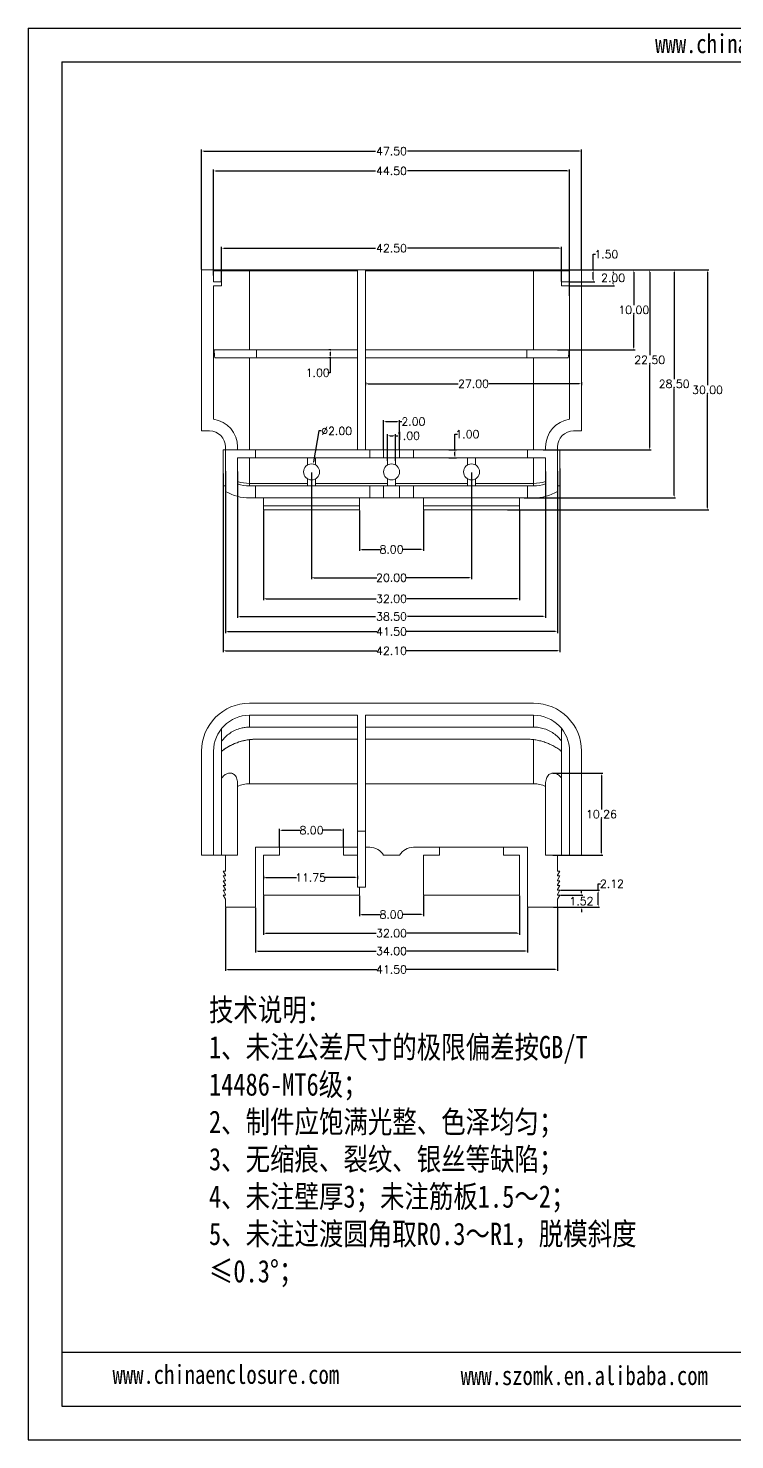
# Model space of a CAD drawing. Header units: inches. Extents: x 1531 to 2581, y 452 to 704.
# Drawn here: x 1530.9 to 1619.2, y 452.3 to 628.7 of the extents above; entities that cross this region are included whole.
import ezdxf

# ---------------------------------------------------------------- set-up
doc = ezdxf.new("R2010")
doc.units = ezdxf.units.IN
doc.header["$LTSCALE"] = 15
doc.layers.add('文字', color=81, linetype='Continuous')
doc.styles.get("Standard").update_dxf_attribs({"font": 'txt', "bigfont": 'gbcbig.shx'})
doc.styles.add('宋体', font='', dxfattribs={"width": 0.8, "height": 3.5})
doc.styles.get('宋体').set_extended_font_data('SimSun')
doc.dimstyles.new('1.5', dxfattribs={"dimtxt": 1, "dimasz": 0.3, "dimexe": 0.18, "dimexo": 0.0625, "dimgap": 0.09, "dimtad": 0, "dimtih": 1, "dimtoh": 1, "dimzin": 0, "dimdsep": 46, "dimtxsty": 'Standard', "dimcen": 0, "dimadec": 0, "dimazin": 2, "dimtfac": 1, "dimtofl": 0, "dimtmove": 0, "dimatfit": 3, "dimfxl": 1, "dimtolj": 1, "dimtzin": 0, "dimarcsym": 0})

# ---------------------------------------------------------------- blocks, each defined once
blk = doc.blocks.new('*D177')
at = {"color": 0, "lineweight": -2}
for p, q in [((1552.57, 598.58), (1552.57, 613.55)), ((1552.87, 613.37), (1574.32, 613.37)), ((1599.77, 613.37), (1578.33, 613.37)), ((1600.07, 598.58), (1600.07, 613.55))]:
    blk.add_line(p, q, dxfattribs=at)
at = {"color": 0}
for points in [[(1552.87, 613.42), (1552.87, 613.32), (1552.57, 613.37)], [(1599.77, 613.42), (1599.77, 613.32), (1600.07, 613.37)]]:
    blk.add_solid(points, dxfattribs=at)
at = {"layer": 'Defpoints', "color": 0}
for p in [(1600.07, 613.37), (1552.57, 598.52), (1600.07, 598.52)]:
    blk.add_point(p, dxfattribs=at)
at = {"color": 0, "insert": (1576.32, 613.37), "char_height": 1, "attachment_point": 5}
blk.add_mtext('\\A1;47.50', dxfattribs=at)
blk = doc.blocks.new('*D178')
at = {"color": 0, "lineweight": -2}
for p, q in [((1555.07, 597.08), (1555.07, 601.41)), ((1555.37, 601.23), (1574.32, 601.23)), ((1597.27, 601.23), (1578.33, 601.23)), ((1597.57, 597.08), (1597.57, 601.41))]:
    blk.add_line(p, q, dxfattribs=at)
at = {"color": 0}
for points in [[(1555.37, 601.28), (1555.37, 601.18), (1555.07, 601.23)], [(1597.27, 601.28), (1597.27, 601.18), (1597.57, 601.23)]]:
    blk.add_solid(points, dxfattribs=at)
at = {"layer": 'Defpoints', "color": 0}
for p in [(1597.57, 601.23), (1555.07, 597.02), (1597.57, 597.02)]:
    blk.add_point(p, dxfattribs=at)
at = {"color": 0, "insert": (1576.32, 601.23), "char_height": 1, "attachment_point": 5}
blk.add_mtext('\\A1;42.50', dxfattribs=at)
blk = doc.blocks.new('*D179')
at = {"color": 0, "lineweight": -2}
for p, q in [((1554.07, 597.83), (1554.07, 611.06)), ((1554.37, 610.88), (1574.32, 610.88)), ((1598.27, 610.88), (1578.33, 610.88)), ((1598.57, 595.29), (1598.57, 611.06))]:
    blk.add_line(p, q, dxfattribs=at)
at = {"color": 0}
for points in [[(1554.37, 610.93), (1554.37, 610.83), (1554.07, 610.88)], [(1598.27, 610.93), (1598.27, 610.83), (1598.57, 610.88)]]:
    blk.add_solid(points, dxfattribs=at)
at = {"layer": 'Defpoints', "color": 0}
for p in [(1598.57, 610.88), (1554.07, 597.77), (1598.57, 595.23)]:
    blk.add_point(p, dxfattribs=at)
at = {"color": 0, "insert": (1576.32, 610.88), "char_height": 1, "attachment_point": 5}
blk.add_mtext('\\A1;44.50', dxfattribs=at)
blk = doc.blocks.new('*D180')
at = {"color": 0, "lineweight": -2}
for p, q in [((1555.57, 573.36), (1555.57, 553.14)), ((1597.07, 573.36), (1597.07, 553.14)), ((1555.87, 553.32), (1574.48, 553.32)), ((1596.77, 553.32), (1578.16, 553.32))]:
    blk.add_line(p, q, dxfattribs=at)
at = {"color": 0}
for points in [[(1555.87, 553.37), (1555.87, 553.27), (1555.57, 553.32)], [(1596.77, 553.37), (1596.77, 553.27), (1597.07, 553.32)]]:
    blk.add_solid(points, dxfattribs=at)
at = {"layer": 'Defpoints', "color": 0}
for p in [(1555.57, 573.42), (1597.07, 573.42), (1597.07, 553.32)]:
    blk.add_point(p, dxfattribs=at)
at = {"color": 0, "insert": (1576.32, 553.32), "char_height": 1, "attachment_point": 5}
blk.add_mtext('\\A1;41.50', dxfattribs=at)
blk = doc.blocks.new('*D181')
at = {"color": 0, "lineweight": -2}
for p, q in [((1597.37, 573.71), (1597.37, 550.74)), ((1555.27, 573.06), (1555.27, 550.74)), ((1555.57, 550.92), (1574.48, 550.92)), ((1597.07, 550.92), (1578.16, 550.92))]:
    blk.add_line(p, q, dxfattribs=at)
at = {"color": 0}
for points in [[(1555.57, 550.97), (1555.57, 550.87), (1555.27, 550.92)], [(1597.07, 550.97), (1597.07, 550.87), (1597.37, 550.92)]]:
    blk.add_solid(points, dxfattribs=at)
at = {"layer": 'Defpoints', "color": 0}
for p in [(1597.37, 573.77), (1555.27, 573.12), (1597.37, 550.92)]:
    blk.add_point(p, dxfattribs=at)
at = {"color": 0, "insert": (1576.32, 550.92), "char_height": 1, "attachment_point": 5}
blk.add_mtext('\\A1;42.10', dxfattribs=at)
blk = doc.blocks.new('*D182')
at = {"color": 0, "lineweight": -2}
for p, q in [((1557.07, 573.34), (1557.07, 555.02)), ((1595.57, 573.34), (1595.57, 555.02)), ((1557.37, 555.2), (1574.32, 555.2)), ((1595.27, 555.2), (1578.33, 555.2))]:
    blk.add_line(p, q, dxfattribs=at)
at = {"color": 0}
for points in [[(1557.37, 555.25), (1557.37, 555.15), (1557.07, 555.2)], [(1595.27, 555.25), (1595.27, 555.15), (1595.57, 555.2)]]:
    blk.add_solid(points, dxfattribs=at)
at = {"layer": 'Defpoints', "color": 0}
for p in [(1557.07, 573.4), (1595.57, 573.4), (1595.57, 555.2)]:
    blk.add_point(p, dxfattribs=at)
at = {"color": 0, "insert": (1576.32, 555.2), "char_height": 1, "attachment_point": 5}
blk.add_mtext('\\A1;38.50', dxfattribs=at)
blk = doc.blocks.new('*D183')
at = {"color": 0, "lineweight": -2}
for p, q in [((1560.32, 568.46), (1560.32, 557.24)), ((1592.32, 568.46), (1592.32, 557.24)), ((1560.62, 557.42), (1574.4, 557.42)), ((1592.02, 557.42), (1578.25, 557.42))]:
    blk.add_line(p, q, dxfattribs=at)
at = {"color": 0}
for points in [[(1560.62, 557.47), (1560.62, 557.37), (1560.32, 557.42)], [(1592.02, 557.47), (1592.02, 557.37), (1592.32, 557.42)]]:
    blk.add_solid(points, dxfattribs=at)
at = {"layer": 'Defpoints', "color": 0}
for p in [(1560.32, 568.52), (1592.32, 568.52), (1592.32, 557.42)]:
    blk.add_point(p, dxfattribs=at)
at = {"color": 0, "insert": (1576.32, 557.42), "char_height": 1, "attachment_point": 5}
blk.add_mtext('\\A1;32.00', dxfattribs=at)
blk = doc.blocks.new('*D184')
at = {"color": 0, "lineweight": -2}
for p, q in [((1566.32, 573.21), (1566.32, 559.87)), ((1586.32, 573.21), (1586.32, 559.87)), ((1566.62, 560.05), (1574.48, 560.05)), ((1586.02, 560.05), (1578.16, 560.05))]:
    blk.add_line(p, q, dxfattribs=at)
at = {"color": 0}
for points in [[(1566.62, 560.1), (1566.62, 560), (1566.32, 560.05)], [(1586.02, 560.1), (1586.02, 560), (1586.32, 560.05)]]:
    blk.add_solid(points, dxfattribs=at)
at = {"layer": 'Defpoints', "color": 0}
for p in [(1566.32, 573.27), (1586.32, 573.27), (1586.32, 560.05)]:
    blk.add_point(p, dxfattribs=at)
at = {"color": 0, "insert": (1576.32, 560.05), "char_height": 1, "attachment_point": 5}
blk.add_mtext('\\A1;20.00', dxfattribs=at)
blk = doc.blocks.new('*D185')
at = {"color": 0, "lineweight": -2}
for p, q in [((1572.32, 568.46), (1572.32, 563.4)), ((1580.32, 568.46), (1580.32, 563.4)), ((1572.62, 563.58), (1574.9, 563.58)), ((1580.02, 563.58), (1577.75, 563.58))]:
    blk.add_line(p, q, dxfattribs=at)
at = {"color": 0}
for points in [[(1572.62, 563.63), (1572.62, 563.53), (1572.32, 563.58)], [(1580.02, 563.63), (1580.02, 563.53), (1580.32, 563.58)]]:
    blk.add_solid(points, dxfattribs=at)
at = {"layer": 'Defpoints', "color": 0}
for p in [(1572.32, 568.52), (1580.32, 568.52), (1580.32, 563.58)]:
    blk.add_point(p, dxfattribs=at)
at = {"color": 0, "insert": (1576.32, 563.58), "char_height": 1, "attachment_point": 5}
blk.add_mtext('\\A1;8.00', dxfattribs=at)
blk = doc.blocks.new('*D186')
at = {"color": 0, "lineweight": -2}
for p, q in [((1601.53, 598.52), (1601.53, 600.48)), ((1601.53, 600.48), (1601.83, 600.48)), ((1599.39, 598.52), (1601.71, 598.52)), ((1601.53, 597.32), (1601.53, 598.22)), ((1598.64, 597.02), (1601.71, 597.02))]:
    blk.add_line(p, q, dxfattribs=at)
at = {"color": 0}
for points in [[(1601.48, 598.22), (1601.58, 598.22), (1601.53, 598.52)], [(1601.48, 597.32), (1601.58, 597.32), (1601.53, 597.02)]]:
    blk.add_solid(points, dxfattribs=at)
at = {"layer": 'Defpoints', "color": 0}
for p in [(1599.32, 598.52), (1598.57, 597.02), (1601.53, 597.02)]:
    blk.add_point(p, dxfattribs=at)
at = {"color": 0, "insert": (1603.17, 600.48), "char_height": 1, "attachment_point": 5}
blk.add_mtext('\\A1;1.50', dxfattribs=at)
blk = doc.blocks.new('*D187')
at = {"color": 0, "lineweight": -2}
for p, q in [((1598.31, 598.52), (1604.2, 598.52)), ((1604.02, 598.22), (1604.02, 598.11)), ((1598.64, 596.52), (1604.2, 596.52)), ((1604.02, 596.82), (1604.02, 596.93))]:
    blk.add_line(p, q, dxfattribs=at)
at = {"color": 0}
for points in [[(1603.97, 598.22), (1604.07, 598.22), (1604.02, 598.52)], [(1603.97, 596.82), (1604.07, 596.82), (1604.02, 596.52)]]:
    blk.add_solid(points, dxfattribs=at)
at = {"layer": 'Defpoints', "color": 0}
for p in [(1598.24, 598.52), (1604.02, 598.52), (1598.57, 596.52)]:
    blk.add_point(p, dxfattribs=at)
at = {"color": 0, "insert": (1604.02, 597.52), "char_height": 1, "attachment_point": 5}
blk.add_mtext('\\A1;2.00', dxfattribs=at)
blk = doc.blocks.new('*D188')
at = {"color": 0, "lineweight": -2}
for p, q in [((1596.39, 598.52), (1606.78, 598.52)), ((1606.6, 598.22), (1606.6, 594.11)), ((1606.6, 588.82), (1606.6, 592.93)), ((1597.05, 588.52), (1606.78, 588.52))]:
    blk.add_line(p, q, dxfattribs=at)
at = {"color": 0}
for points in [[(1606.55, 598.22), (1606.65, 598.22), (1606.6, 598.52)], [(1606.55, 588.82), (1606.65, 588.82), (1606.6, 588.52)]]:
    blk.add_solid(points, dxfattribs=at)
at = {"layer": 'Defpoints', "color": 0}
for p in [(1596.32, 598.52), (1606.6, 598.52), (1596.99, 588.52)]:
    blk.add_point(p, dxfattribs=at)
at = {"color": 0, "insert": (1606.6, 593.52), "char_height": 1, "attachment_point": 5}
blk.add_mtext('\\A1;10.00', dxfattribs=at)
blk = doc.blocks.new('*D189')
at = {"color": 0, "lineweight": -2}
for p, q in [((1599.8, 598.52), (1608.77, 598.52)), ((1608.59, 598.22), (1608.59, 587.86)), ((1608.59, 576.32), (1608.59, 586.68)), ((1595.26, 576.02), (1608.77, 576.02))]:
    blk.add_line(p, q, dxfattribs=at)
at = {"color": 0}
for points in [[(1608.54, 598.22), (1608.64, 598.22), (1608.59, 598.52)], [(1608.54, 576.32), (1608.64, 576.32), (1608.59, 576.02)]]:
    blk.add_solid(points, dxfattribs=at)
at = {"layer": 'Defpoints', "color": 0}
for p in [(1599.74, 598.52), (1608.59, 598.52), (1595.2, 576.02)]:
    blk.add_point(p, dxfattribs=at)
at = {"color": 0, "insert": (1608.59, 587.27), "char_height": 1, "attachment_point": 5}
blk.add_mtext('\\A1;22.50', dxfattribs=at)
blk = doc.blocks.new('*D190')
at = {"color": 0, "lineweight": -2}
for p, q in [((1594.79, 598.52), (1611.83, 598.52)), ((1611.65, 598.22), (1611.65, 584.86)), ((1611.65, 570.32), (1611.65, 583.68)), ((1592.89, 570.02), (1611.83, 570.02))]:
    blk.add_line(p, q, dxfattribs=at)
at = {"color": 0}
for points in [[(1611.6, 598.22), (1611.7, 598.22), (1611.65, 598.52)], [(1611.6, 570.32), (1611.7, 570.32), (1611.65, 570.02)]]:
    blk.add_solid(points, dxfattribs=at)
at = {"layer": 'Defpoints', "color": 0}
for p in [(1594.73, 598.52), (1611.65, 598.52), (1592.82, 570.02)]:
    blk.add_point(p, dxfattribs=at)
at = {"color": 0, "insert": (1611.65, 584.27), "char_height": 1, "attachment_point": 5}
blk.add_mtext('\\A1;28.50', dxfattribs=at)
blk = doc.blocks.new('*D191')
at = {"color": 0, "lineweight": -2}
for p, q in [((1594.14, 598.52), (1616, 598.52)), ((1615.82, 598.22), (1615.82, 584.11)), ((1615.82, 568.82), (1615.82, 582.93)), ((1590.81, 568.52), (1616, 568.52))]:
    blk.add_line(p, q, dxfattribs=at)
at = {"color": 0}
for points in [[(1615.77, 598.22), (1615.87, 598.22), (1615.82, 598.52)], [(1615.77, 568.82), (1615.87, 568.82), (1615.82, 568.52)]]:
    blk.add_solid(points, dxfattribs=at)
at = {"layer": 'Defpoints', "color": 0}
for p in [(1594.07, 598.52), (1615.82, 598.52), (1590.75, 568.52)]:
    blk.add_point(p, dxfattribs=at)
at = {"color": 0, "insert": (1615.82, 583.52), "char_height": 1, "attachment_point": 5}
blk.add_mtext('\\A1;30.00', dxfattribs=at)
blk = doc.blocks.new('*D194')
at = {"color": 0, "lineweight": -2}
for p, q in [((1567.24, 578.39), (1566.55, 574.55)), ((1567.54, 578.39), (1567.24, 578.39))]:
    blk.add_line(p, q, dxfattribs=at)
at = {"color": 0}
blk.add_solid([(1566.5, 574.56), (1566.6, 574.54), (1566.5, 574.25)], dxfattribs=at)
at = {"layer": 'Defpoints', "color": 0}
for p in [(1566.5, 574.25), (1566.15, 572.29)]:
    blk.add_point(p, dxfattribs=at)
at = {"color": 0, "insert": (1569.46, 578.39), "char_height": 1, "attachment_point": 5}
blk.add_mtext('\\A1;∅2.00', dxfattribs=at)
blk = doc.blocks.new('*D195')
at = {"color": 0, "lineweight": -2}
for p, q in [((1573.07, 584.5), (1573.07, 584.11)), ((1573.37, 584.29), (1584.65, 584.29)), ((1599.77, 584.29), (1588.5, 584.29)), ((1600.07, 584.5), (1600.07, 584.11))]:
    blk.add_line(p, q, dxfattribs=at)
at = {"color": 0}
for points in [[(1573.37, 584.34), (1573.37, 584.24), (1573.07, 584.29)], [(1599.77, 584.34), (1599.77, 584.24), (1600.07, 584.29)]]:
    blk.add_solid(points, dxfattribs=at)
at = {"layer": 'Defpoints', "color": 0}
for p in [(1573.07, 584.56), (1600.07, 584.56), (1600.07, 584.29)]:
    blk.add_point(p, dxfattribs=at)
at = {"color": 0, "insert": (1586.57, 584.29), "char_height": 1, "attachment_point": 5}
blk.add_mtext('\\A1;27.00', dxfattribs=at)
blk = doc.blocks.new('*D196')
at = {"color": 0, "lineweight": -2}
for p, q in [((1568.72, 588.52), (1568.47, 588.52)), ((1568.72, 587.52), (1568.47, 587.52)), ((1568.65, 588.22), (1568.65, 587.82)), ((1568.65, 587.52), (1568.65, 585.66)), ((1568.65, 585.66), (1568.35, 585.66))]:
    blk.add_line(p, q, dxfattribs=at)
at = {"color": 0}
for points in [[(1568.6, 588.22), (1568.7, 588.22), (1568.65, 588.52)], [(1568.6, 587.82), (1568.7, 587.82), (1568.65, 587.52)]]:
    blk.add_solid(points, dxfattribs=at)
at = {"layer": 'Defpoints', "color": 0}
for p in [(1568.65, 587.52), (1568.78, 588.52), (1568.78, 587.52)]:
    blk.add_point(p, dxfattribs=at)
at = {"color": 0, "insert": (1567.09, 585.66), "char_height": 1, "attachment_point": 5}
blk.add_mtext('\\A1;1.00', dxfattribs=at)
blk = doc.blocks.new('*D197')
at = {"color": 0, "lineweight": -2}
for p, q in [((1584.25, 576.02), (1584.25, 577.99)), ((1584.25, 577.99), (1584.55, 577.99)), ((1583.5, 576.02), (1584.43, 576.02)), ((1584.25, 575.32), (1584.25, 575.72)), ((1583.5, 575.02), (1584.43, 575.02))]:
    blk.add_line(p, q, dxfattribs=at)
at = {"color": 0}
for points in [[(1584.2, 575.72), (1584.3, 575.72), (1584.25, 576.02)], [(1584.2, 575.32), (1584.3, 575.32), (1584.25, 575.02)]]:
    blk.add_solid(points, dxfattribs=at)
at = {"layer": 'Defpoints', "color": 0}
for p in [(1583.44, 576.02), (1584.25, 576.02), (1583.44, 575.02)]:
    blk.add_point(p, dxfattribs=at)
at = {"color": 0, "insert": (1585.8, 577.99), "char_height": 1, "attachment_point": 5}
blk.add_mtext('\\A1;1.00', dxfattribs=at)
blk = doc.blocks.new('*D198')
at = {"color": 0, "lineweight": -2}
for p, q in [((1575.82, 574.64), (1575.82, 577.97)), ((1576.12, 577.79), (1576.52, 577.79)), ((1576.82, 574.64), (1576.82, 577.97)), ((1576.82, 577.79), (1577.12, 577.79))]:
    blk.add_line(p, q, dxfattribs=at)
at = {"color": 0}
for points in [[(1576.12, 577.84), (1576.12, 577.74), (1575.82, 577.79)], [(1576.52, 577.84), (1576.52, 577.74), (1576.82, 577.79)]]:
    blk.add_solid(points, dxfattribs=at)
at = {"layer": 'Defpoints', "color": 0}
for p in [(1576.82, 577.79), (1575.82, 574.58), (1576.82, 574.58)]:
    blk.add_point(p, dxfattribs=at)
at = {"color": 0, "insert": (1578.38, 577.79), "char_height": 1, "attachment_point": 5}
blk.add_mtext('\\A1;1.00', dxfattribs=at)
blk = doc.blocks.new('*D199')
at = {"color": 0, "lineweight": -2}
for p, q in [((1575.32, 576.08), (1575.32, 579.74)), ((1575.62, 579.56), (1577.02, 579.56)), ((1577.32, 576.08), (1577.32, 579.74)), ((1577.32, 579.56), (1577.62, 579.56))]:
    blk.add_line(p, q, dxfattribs=at)
at = {"color": 0}
for points in [[(1575.62, 579.61), (1575.62, 579.51), (1575.32, 579.56)], [(1577.02, 579.61), (1577.02, 579.51), (1577.32, 579.56)]]:
    blk.add_solid(points, dxfattribs=at)
at = {"layer": 'Defpoints', "color": 0}
for p in [(1575.32, 579.56), (1575.32, 576.02), (1577.32, 576.02)]:
    blk.add_point(p, dxfattribs=at)
at = {"color": 0, "insert": (1579.05, 579.56), "char_height": 1, "attachment_point": 5}
blk.add_mtext('\\A1;2.00', dxfattribs=at)
blk = doc.blocks.new('*D206')
at = {"color": 0, "lineweight": -2}
for p, q in [((1559.32, 518.81), (1559.32, 513.22)), ((1593.32, 518.81), (1593.32, 513.22)), ((1559.62, 513.4), (1574.4, 513.4)), ((1593.02, 513.4), (1578.25, 513.4))]:
    blk.add_line(p, q, dxfattribs=at)
at = {"color": 0}
for points in [[(1559.62, 513.45), (1559.62, 513.35), (1559.32, 513.4)], [(1593.02, 513.45), (1593.02, 513.35), (1593.32, 513.4)]]:
    blk.add_solid(points, dxfattribs=at)
at = {"layer": 'Defpoints', "color": 0}
for p in [(1559.32, 518.87), (1593.32, 518.87), (1593.32, 513.4)]:
    blk.add_point(p, dxfattribs=at)
at = {"color": 0, "insert": (1576.32, 513.4), "char_height": 1, "attachment_point": 5}
blk.add_mtext('\\A1;34.00', dxfattribs=at)
blk = doc.blocks.new('*D207')
at = {"color": 0, "lineweight": -2}
for p, q in [((1560.32, 520.31), (1560.32, 515.44)), ((1592.32, 520.31), (1592.32, 515.44)), ((1560.62, 515.62), (1574.4, 515.62)), ((1592.02, 515.62), (1578.25, 515.62))]:
    blk.add_line(p, q, dxfattribs=at)
at = {"color": 0}
for points in [[(1560.62, 515.67), (1560.62, 515.57), (1560.32, 515.62)], [(1592.02, 515.67), (1592.02, 515.57), (1592.32, 515.62)]]:
    blk.add_solid(points, dxfattribs=at)
at = {"layer": 'Defpoints', "color": 0}
for p in [(1560.32, 520.37), (1592.32, 520.37), (1592.32, 515.62)]:
    blk.add_point(p, dxfattribs=at)
at = {"color": 0, "insert": (1576.32, 515.62), "char_height": 1, "attachment_point": 5}
blk.add_mtext('\\A1;32.00', dxfattribs=at)
blk = doc.blocks.new('*D208')
at = {"color": 0, "lineweight": -2}
for p, q in [((1572.32, 520.31), (1572.32, 517.77)), ((1580.32, 520.31), (1580.32, 517.77)), ((1572.62, 517.95), (1574.9, 517.95)), ((1580.02, 517.95), (1577.75, 517.95))]:
    blk.add_line(p, q, dxfattribs=at)
at = {"color": 0}
for points in [[(1572.62, 518), (1572.62, 517.9), (1572.32, 517.95)], [(1580.02, 518), (1580.02, 517.9), (1580.32, 517.95)]]:
    blk.add_solid(points, dxfattribs=at)
at = {"layer": 'Defpoints', "color": 0}
for p in [(1572.32, 520.37), (1580.32, 520.37), (1580.32, 517.95)]:
    blk.add_point(p, dxfattribs=at)
at = {"color": 0, "insert": (1576.32, 517.95), "char_height": 1, "attachment_point": 5}
blk.add_mtext('\\A1;8.00', dxfattribs=at)
blk = doc.blocks.new('*D209')
at = {"color": 0, "lineweight": -2}
for p, q in [((1562.32, 526.43), (1562.32, 528.67)), ((1562.62, 528.49), (1564.9, 528.49)), ((1570.02, 528.49), (1567.75, 528.49)), ((1570.32, 526.43), (1570.32, 528.67))]:
    blk.add_line(p, q, dxfattribs=at)
at = {"color": 0}
for points in [[(1562.62, 528.54), (1562.62, 528.44), (1562.32, 528.49)], [(1570.02, 528.54), (1570.02, 528.44), (1570.32, 528.49)]]:
    blk.add_solid(points, dxfattribs=at)
at = {"layer": 'Defpoints', "color": 0}
for p in [(1570.32, 528.49), (1562.32, 526.37), (1570.32, 526.37)]:
    blk.add_point(p, dxfattribs=at)
at = {"color": 0, "insert": (1566.32, 528.49), "char_height": 1, "attachment_point": 5}
blk.add_mtext('\\A1;8.00', dxfattribs=at)
blk = doc.blocks.new('*D210')
at = {"color": 0, "lineweight": -2}
for p, q in [((1560.32, 522.81), (1560.32, 522.39)), ((1560.62, 522.57), (1564.44, 522.57)), ((1571.77, 522.57), (1567.96, 522.57)), ((1572.07, 522.81), (1572.07, 522.39))]:
    blk.add_line(p, q, dxfattribs=at)
at = {"color": 0}
for points in [[(1560.62, 522.62), (1560.62, 522.52), (1560.32, 522.57)], [(1571.77, 522.62), (1571.77, 522.52), (1572.07, 522.57)]]:
    blk.add_solid(points, dxfattribs=at)
at = {"layer": 'Defpoints', "color": 0}
for p in [(1560.32, 522.87), (1572.07, 522.87), (1572.07, 522.57)]:
    blk.add_point(p, dxfattribs=at)
at = {"color": 0, "insert": (1566.2, 522.57), "char_height": 1, "attachment_point": 5}
blk.add_mtext('\\A1;11.75', dxfattribs=at)
blk = doc.blocks.new('*D211')
at = {"color": 0, "lineweight": -2}
for p, q in [((1555.57, 518.81), (1555.57, 510.92)), ((1597.07, 518.81), (1597.07, 510.92)), ((1555.87, 511.1), (1574.48, 511.1)), ((1596.77, 511.1), (1578.16, 511.1))]:
    blk.add_line(p, q, dxfattribs=at)
at = {"color": 0}
for points in [[(1555.87, 511.15), (1555.87, 511.05), (1555.57, 511.1)], [(1596.77, 511.15), (1596.77, 511.05), (1597.07, 511.1)]]:
    blk.add_solid(points, dxfattribs=at)
at = {"layer": 'Defpoints', "color": 0}
for p in [(1555.57, 518.87), (1597.07, 518.87), (1597.07, 511.1)]:
    blk.add_point(p, dxfattribs=at)
at = {"color": 0, "insert": (1576.32, 511.1), "char_height": 1, "attachment_point": 5}
blk.add_mtext('\\A1;41.50', dxfattribs=at)
blk = doc.blocks.new('*D213')
at = {"color": 0, "lineweight": -2}
for p, q in [((1597.44, 520.39), (1600.24, 520.39)), ((1600.06, 520.69), (1600.06, 520.99)), ((1596.55, 518.87), (1600.24, 518.87)), ((1600.06, 518.57), (1600.06, 518.27))]:
    blk.add_line(p, q, dxfattribs=at)
at = {"color": 0}
for points in [[(1600.01, 520.69), (1600.11, 520.69), (1600.06, 520.39)], [(1600.01, 518.57), (1600.11, 518.57), (1600.06, 518.87)]]:
    blk.add_solid(points, dxfattribs=at)
at = {"layer": 'Defpoints', "color": 0}
for p in [(1597.37, 520.39), (1600.06, 520.39), (1596.49, 518.87)]:
    blk.add_point(p, dxfattribs=at)
at = {"color": 0, "insert": (1600.06, 519.63), "char_height": 1, "attachment_point": 5}
blk.add_mtext('\\A1;1.52', dxfattribs=at)
blk = doc.blocks.new('*D214')
at = {"color": 0, "lineweight": -2}
for p, q in [((1597.44, 520.99), (1602.33, 520.99)), ((1602.15, 520.99), (1602.15, 521.8)), ((1602.15, 521.8), (1602.45, 521.8)), ((1602.15, 519.17), (1602.15, 520.69)), ((1596.55, 518.87), (1602.33, 518.87))]:
    blk.add_line(p, q, dxfattribs=at)
at = {"color": 0}
for points in [[(1602.1, 520.69), (1602.2, 520.69), (1602.15, 520.99)], [(1602.1, 519.17), (1602.2, 519.17), (1602.15, 518.87)]]:
    blk.add_solid(points, dxfattribs=at)
at = {"layer": 'Defpoints', "color": 0}
for p in [(1597.37, 520.99), (1602.15, 520.99), (1596.49, 518.87)]:
    blk.add_point(p, dxfattribs=at)
at = {"color": 0, "insert": (1603.87, 521.8), "char_height": 1, "attachment_point": 5}
blk.add_mtext('\\A1;2.12', dxfattribs=at)
blk = doc.blocks.new('*D216')
at = {"color": 0, "lineweight": -2}
for p, q in [((1596.5, 535.63), (1602.74, 535.63)), ((1602.56, 535.33), (1602.56, 531.09)), ((1602.56, 525.67), (1602.56, 529.91)), ((1596.5, 525.37), (1602.74, 525.37))]:
    blk.add_line(p, q, dxfattribs=at)
at = {"color": 0}
for points in [[(1602.51, 535.33), (1602.61, 535.33), (1602.56, 535.63)], [(1602.51, 525.67), (1602.61, 525.67), (1602.56, 525.37)]]:
    blk.add_solid(points, dxfattribs=at)
at = {"layer": 'Defpoints', "color": 0}
for p in [(1596.44, 535.63), (1596.44, 525.37), (1602.56, 525.37)]:
    blk.add_point(p, dxfattribs=at)
at = {"color": 0, "insert": (1602.56, 530.5), "char_height": 1, "attachment_point": 5}
blk.add_mtext('\\A1;10.26', dxfattribs=at)

msp = doc.modelspace()

# ---------------------------------------------------------------- linework, layer by layer
for p, q in [((1530.91, 628.719), (1780.39, 628.719)), ((1530.91, 628.719), (1530.91, 452.319)), ((1535.11, 624.519), (1776.19, 624.519)), ((1535.11, 624.519), (1535.11, 456.519)), ((1624.99, 463.239), (1535.11, 463.239)), ((1535.11, 456.519), (1776.19, 456.519)), ((1530.91, 452.319), (1780.39, 452.319))]:
    msp.add_line(p, q)
at = {"color": 7, "linetype": 'Continuous', "lineweight": 15}
for p, q in [((1552.574, 578.388), (1552.574, 598.52)), ((1552.574, 598.52), (1554.074, 598.52)), ((1554.074, 597.02), (1554.074, 598.52)), ((1558.574, 598.52), (1554.074, 598.52)), ((1558.574, 598.388), (1554.074, 598.388)), ((1558.574, 598.388), (1558.574, 598.52)), ((1572.074, 598.52), (1558.574, 598.52)), ((1558.574, 588.52), (1558.574, 598.388)), ((1572.074, 598.388), (1558.574, 598.388)), ((1572.074, 598.52), (1572.074, 576.02)), ((1573.074, 598.52), (1572.074, 598.52)), ((1573.074, 576.02), (1573.074, 598.52)), ((1594.074, 598.52), (1573.074, 598.52)), ((1594.074, 598.388), (1573.074, 598.388)), ((1594.074, 598.52), (1594.074, 598.388)), ((1598.574, 598.52), (1594.074, 598.52)), ((1594.074, 598.388), (1594.074, 588.52)), ((1594.074, 598.388), (1598.574, 598.388)), ((1598.574, 598.52), (1600.074, 598.52)), ((1598.574, 598.52), (1598.574, 597.02)), ((1600.074, 578.388), (1600.074, 598.52)), ((1555.074, 597.02), (1554.074, 597.02)), ((1554.074, 596.52), (1555.074, 596.52)), ((1554.074, 579.852), (1554.074, 596.52)), ((1555.074, 596.52), (1555.074, 597.02)), ((1597.574, 596.52), (1597.574, 597.02)), ((1597.574, 597.02), (1598.574, 597.02)), ((1598.574, 596.52), (1597.574, 596.52)), ((1598.574, 596.52), (1598.574, 579.852)), ((1558.574, 576.02), (1558.574, 587.52)), ((1572.074, 587.52), (1559.421, 587.52)), ((1572.074, 588.52), (1559.432, 588.52)), ((1593.217, 588.52), (1573.074, 588.52)), ((1593.228, 587.52), (1573.074, 587.52)), ((1594.074, 587.52), (1594.074, 576.02)), ((1552.574, 578.388), (1553.574, 578.388)), ((1599.074, 578.388), (1600.074, 578.388)), ((1555.274, 571.52), (1555.274, 576.02)), ((1555.574, 576.02), (1555.274, 576.02)), ((1555.574, 576.388), (1555.574, 576.02)), ((1555.574, 576.02), (1555.574, 570.824)), ((1555.574, 576.02), (1559.324, 576.02)), ((1557.074, 576.388), (1557.074, 576.02)), ((1559.324, 576.02), (1559.324, 575.02)), ((1559.324, 576.02), (1572.074, 576.02)), ((1572.074, 576.02), (1573.074, 576.02)), ((1573.074, 576.02), (1573.592, 576.02)), ((1573.592, 575.02), (1573.592, 576.02)), ((1573.592, 576.02), (1575.324, 576.02)), ((1575.324, 576.02), (1575.324, 575.02)), ((1577.324, 576.02), (1575.324, 576.02)), ((1577.324, 575.02), (1577.324, 576.02)), ((1577.324, 576.02), (1579.056, 576.02)), ((1579.056, 576.02), (1579.056, 575.02)), ((1579.056, 576.02), (1593.324, 576.02)), ((1593.324, 576.02), (1593.324, 575.02)), ((1593.324, 576.02), (1597.074, 576.02)), ((1595.574, 576.02), (1595.574, 576.388)), ((1597.074, 576.02), (1597.074, 576.388)), ((1597.074, 570.824), (1597.074, 576.02)), ((1597.074, 576.02), (1597.374, 576.02)), ((1597.374, 571.52), (1597.374, 576.02)), ((1557.074, 575.02), (1559.324, 575.02)), ((1557.074, 575.02), (1557.074, 571.777)), ((1558.574, 571.831), (1558.574, 575.02)), ((1559.324, 575.02), (1573.592, 575.02)), ((1565.824, 575.02), (1565.824, 574.136)), ((1566.824, 574.136), (1566.824, 575.02)), ((1575.324, 575.02), (1573.592, 575.02)), ((1575.324, 575.02), (1577.324, 575.02)), ((1575.824, 575.02), (1575.824, 574.136)), ((1576.824, 574.136), (1576.824, 575.02)), ((1579.056, 575.02), (1577.324, 575.02)), ((1579.056, 575.02), (1593.324, 575.02)), ((1585.824, 575.02), (1585.824, 574.136)), ((1586.824, 574.136), (1586.824, 575.02)), ((1593.324, 575.02), (1595.574, 575.02)), ((1594.074, 575.02), (1594.074, 571.831)), ((1595.574, 571.777), (1595.574, 575.02)), ((1558.574, 571.52), (1558.574, 571.831)), ((1565.824, 571.831), (1558.574, 571.831)), ((1565.824, 572.404), (1565.824, 571.52)), ((1566.824, 571.52), (1566.824, 572.404)), ((1575.824, 571.831), (1566.824, 571.831)), ((1575.824, 572.404), (1575.824, 571.52)), ((1576.824, 571.52), (1576.824, 572.404)), ((1585.824, 571.831), (1576.824, 571.831)), ((1585.824, 572.404), (1585.824, 571.52)), ((1586.824, 571.52), (1586.824, 572.404)), ((1594.074, 571.831), (1586.824, 571.831)), ((1594.074, 571.831), (1594.074, 571.52)), ((1555.574, 571.52), (1555.274, 571.52)), ((1558.574, 571.52), (1559.324, 571.52)), ((1558.574, 570.02), (1559.324, 570.02)), ((1559.324, 571.52), (1559.324, 570.02)), ((1573.592, 571.52), (1559.324, 571.52)), ((1559.324, 570.02), (1560.324, 570.02)), ((1560.324, 570.02), (1572.324, 570.02)), ((1560.324, 569.02), (1560.324, 570.02)), ((1572.324, 570.02), (1572.324, 569.02)), ((1572.324, 570.02), (1573.592, 570.02)), ((1573.592, 570.02), (1573.592, 571.52)), ((1573.592, 571.52), (1575.324, 571.52)), ((1575.324, 570.02), (1573.592, 570.02)), ((1575.324, 571.52), (1575.324, 570.02)), ((1577.324, 571.52), (1575.324, 571.52)), ((1575.324, 570.02), (1577.324, 570.02)), ((1577.324, 570.02), (1577.324, 571.52)), ((1577.324, 571.52), (1579.056, 571.52)), ((1579.056, 570.02), (1577.324, 570.02)), ((1579.056, 571.52), (1579.056, 570.02)), ((1593.324, 571.52), (1579.056, 571.52)), ((1579.056, 570.02), (1580.324, 570.02)), ((1580.324, 570.02), (1580.324, 569.02)), ((1592.324, 570.02), (1580.324, 570.02)), ((1592.324, 569.02), (1592.324, 570.02)), ((1592.324, 570.02), (1593.324, 570.02)), ((1593.324, 571.52), (1594.074, 571.52)), ((1593.324, 571.52), (1593.324, 570.02)), ((1593.324, 570.02), (1594.074, 570.02)), ((1597.074, 571.52), (1597.374, 571.52)), ((1572.324, 569.02), (1560.324, 569.02)), ((1560.324, 569.02), (1560.324, 568.52)), ((1560.324, 568.52), (1572.324, 568.52)), ((1572.324, 569.02), (1572.324, 568.52)), ((1580.324, 569.02), (1592.324, 569.02)), ((1580.324, 568.52), (1580.324, 569.02)), ((1580.324, 568.52), (1592.324, 568.52)), ((1592.324, 569.02), (1592.324, 568.52)), ((1594.074, 544.368), (1558.574, 544.368)), ((1572.074, 542.868), (1558.574, 542.868)), ((1558.574, 541.381), (1558.574, 542.868)), ((1572.074, 542.868), (1572.074, 528.368)), ((1594.074, 542.868), (1573.074, 542.868)), ((1573.074, 542.868), (1573.074, 528.368)), ((1594.074, 542.868), (1594.074, 541.381)), ((1555.074, 541.167), (1555.074, 525.368)), ((1572.074, 541.381), (1558.574, 541.381)), ((1572.074, 539.868), (1559.432, 539.868)), ((1594.074, 541.381), (1573.074, 541.381)), ((1593.217, 539.868), (1573.074, 539.868)), ((1597.574, 541.167), (1597.574, 525.368)), ((1552.574, 525.368), (1552.574, 538.368)), ((1554.074, 525.368), (1554.074, 538.368)), ((1598.574, 525.368), (1598.574, 538.368)), ((1600.074, 525.368), (1600.074, 538.368)), ((1557.074, 525.368), (1557.074, 534.289)), ((1572.074, 534.306), (1558.574, 534.306)), ((1594.074, 534.306), (1573.074, 534.306)), ((1595.574, 534.289), (1595.574, 525.368)), ((1573.074, 528.368), (1572.074, 528.368)), ((1572.074, 528.368), (1572.074, 521.368)), ((1573.074, 521.368), (1573.074, 528.368)), ((1559.324, 518.868), (1559.324, 526.368)), ((1559.324, 526.368), (1572.074, 526.368)), ((1562.324, 526.368), (1562.324, 525.368)), ((1570.324, 525.368), (1570.324, 526.368)), ((1573.074, 526.368), (1573.592, 526.368)), ((1579.056, 526.368), (1593.324, 526.368)), ((1582.324, 525.368), (1582.324, 526.368)), ((1590.324, 526.368), (1590.324, 525.368)), ((1593.324, 526.368), (1593.324, 518.868)), ((1552.574, 525.368), (1554.074, 525.368)), ((1555.074, 525.368), (1554.074, 525.368)), ((1557.074, 525.368), (1555.074, 525.368)), ((1555.574, 525.368), (1555.574, 523.387)), ((1560.324, 520.368), (1560.324, 525.368)), ((1560.324, 525.368), (1562.324, 525.368)), ((1570.324, 525.368), (1572.074, 525.368)), ((1577.324, 525.368), (1575.324, 525.368)), ((1580.324, 520.368), (1580.324, 525.368)), ((1582.324, 525.368), (1580.324, 525.368)), ((1592.324, 525.368), (1590.324, 525.368)), ((1592.324, 520.368), (1592.324, 525.368)), ((1597.574, 525.368), (1595.574, 525.368)), ((1597.074, 523.387), (1597.074, 525.368)), ((1597.574, 525.368), (1598.574, 525.368)), ((1598.574, 525.368), (1600.074, 525.368)), ((1555.574, 522.868), (1555.274, 523.387)), ((1555.274, 523.387), (1555.574, 523.387)), ((1555.574, 522.268), (1555.274, 522.787)), ((1555.274, 522.787), (1555.574, 522.787)), ((1555.574, 521.668), (1555.274, 522.187)), ((1555.274, 522.187), (1555.574, 522.187)), ((1555.574, 522.868), (1555.574, 522.787)), ((1555.574, 522.268), (1555.574, 522.187)), ((1597.374, 523.387), (1597.074, 523.387)), ((1597.074, 522.868), (1597.374, 523.387)), ((1597.074, 522.787), (1597.074, 522.868)), ((1597.374, 522.787), (1597.074, 522.787)), ((1597.074, 522.268), (1597.374, 522.787)), ((1597.074, 522.187), (1597.074, 522.268)), ((1597.374, 522.187), (1597.074, 522.187)), ((1597.074, 521.668), (1597.374, 522.187)), ((1555.574, 521.068), (1555.274, 521.587)), ((1555.274, 521.587), (1555.574, 521.587)), ((1555.574, 520.468), (1555.274, 520.987)), ((1555.274, 520.987), (1555.574, 520.987)), ((1555.574, 519.868), (1555.274, 520.387)), ((1555.274, 520.387), (1555.574, 520.387)), ((1555.574, 521.668), (1555.574, 521.587)), ((1555.574, 521.068), (1555.574, 520.987)), ((1555.574, 520.468), (1555.574, 520.387)), ((1572.074, 521.368), (1573.074, 521.368)), ((1572.324, 520.368), (1572.324, 521.368)), ((1597.074, 521.587), (1597.074, 521.668)), ((1597.374, 521.587), (1597.074, 521.587)), ((1597.074, 521.068), (1597.374, 521.587)), ((1597.074, 520.987), (1597.074, 521.068)), ((1597.374, 520.987), (1597.074, 520.987)), ((1597.074, 520.468), (1597.374, 520.987)), ((1597.074, 520.387), (1597.074, 520.468)), ((1597.374, 520.387), (1597.074, 520.387)), ((1597.074, 519.868), (1597.374, 520.387)), ((1555.574, 519.868), (1555.574, 518.868)), ((1555.574, 518.868), (1559.324, 518.868)), ((1560.324, 520.368), (1572.324, 520.368)), ((1592.324, 520.368), (1580.324, 520.368)), ((1593.324, 518.868), (1597.074, 518.868)), ((1597.074, 518.868), (1597.074, 519.868))]:
    msp.add_line(p, q, dxfattribs=at)
at = {"color": 8, "linetype": 'Continuous', "lineweight": 15}
for p, q in [((1558.574, 534.306), (1558.574, 539.824)), ((1594.074, 539.827), (1594.074, 534.306))]:
    msp.add_line(p, q, dxfattribs=at)
at = {"color": 7, "linetype": 'Continuous', "lineweight": 15}
for centre in [(1566.324, 573.27), (1576.324, 573.27), (1586.324, 573.27)]:
    msp.add_circle(centre, 1, dxfattribs=at)
for centre, radius, start, end in [((1553.574, 576.388), 3.5, 0, 81.78679), ((1599.074, 576.388), 3.5, 98.21321, 180), ((1553.574, 576.388), 2, 0, 90), ((1599.074, 576.388), 2, 90, 180), ((1558.574, 576.02), 4.5, 250.52878, 270), ((1594.074, 576.02), 4.5, 270, 289.47122), ((1558.574, 576.02), 6, 240, 270), ((1594.074, 576.02), 6, 270, 300), ((1558.574, 538.368), 6, 90, 180), ((1594.074, 538.368), 6, 0, 90), ((1558.574, 538.368), 4.5, 90, 180), ((1594.074, 538.368), 4.5, 0, 90), ((1573.592, 524.368), 2, 30, 90), ((1579.056, 524.368), 2, 90, 150)]:
    msp.add_arc(centre, radius, start, end, dxfattribs=at)
for points in [[(1554.248, 587.52), (1554.197, 587.849), (1554.164, 588.184), (1554.14, 588.52)], [(1598.509, 588.52), (1598.485, 588.184), (1598.452, 587.849), (1598.401, 587.52)], [(1558.574, 571.831), (1558.059, 571.831), (1557.559, 571.912), (1557.074, 572.072)], [(1594.074, 571.831), (1594.59, 571.831), (1595.09, 571.912), (1595.574, 572.072)]]:
    msp.add_open_spline(points, degree=3, dxfattribs=at)
for points, knots in [([(1554.14, 588.52), (1554.47, 588.52), (1554.835, 588.52), (1555.631, 588.52), (1556.068, 588.52), (1556.974, 588.52), (1557.446, 588.52), (1558.181, 588.52), (1558.43, 588.52), (1558.929, 588.52), (1559.18, 588.52), (1559.432, 588.52)], [0, 0, 0, 0, 0.25, 0.25, 0.5, 0.5, 0.75, 0.75, 0.875, 0.875, 1, 1, 1, 1]), ([(1559.421, 587.52), (1558.932, 587.52), (1558.452, 587.52), (1557.744, 587.52), (1557.51, 587.52), (1557.046, 587.52), (1556.817, 587.52), (1556.153, 587.52), (1555.734, 587.52), (1555.142, 587.52), (1554.951, 587.52), (1554.586, 587.52), (1554.413, 587.52), (1554.248, 587.52)], [0, 0, 0, 0, 0.25, 0.25, 0.375, 0.375, 0.5, 0.5, 0.75, 0.75, 0.875, 0.875, 1, 1, 1, 1]), ([(1559.432, 588.52), (1559.431, 588.31), (1559.429, 588.099), (1559.427, 587.889), (1559.425, 587.766), (1559.423, 587.643), (1559.421, 587.52)], [0, 0, 0, 0, 0.0006311245, 0.0006311245, 0.0006311245, 0.0010000652, 0.0010000652, 0.0010000652, 0.0010000652]), ([(1593.228, 587.52), (1593.225, 587.643), (1593.224, 587.766), (1593.222, 587.889), (1593.22, 588.099), (1593.218, 588.31), (1593.217, 588.52)], [0, 0, 0, 0, 0.0003689413, 0.0003689413, 0.0003689413, 0.0010000668, 0.0010000668, 0.0010000668, 0.0010000668]), ([(1593.217, 588.52), (1593.721, 588.52), (1594.216, 588.52), (1595.188, 588.52), (1595.67, 588.52), (1596.577, 588.52), (1597.005, 588.52), (1597.608, 588.52), (1597.802, 588.52), (1598.169, 588.52), (1598.344, 588.52), (1598.509, 588.52)], [0, 0, 0, 0, 0.25, 0.25, 0.5, 0.5, 0.75, 0.75, 0.875, 0.875, 1, 1, 1, 1]), ([(1598.401, 587.52), (1598.071, 587.52), (1597.71, 587.52), (1597.123, 587.52), (1596.919, 587.52), (1596.497, 587.52), (1596.278, 587.52), (1595.614, 587.52), (1595.155, 587.52), (1594.443, 587.52), (1594.201, 587.52), (1593.716, 587.52), (1593.472, 587.52), (1593.228, 587.52)], [0, 0, 0, 0, 0.25, 0.25, 0.375, 0.375, 0.5, 0.5, 0.75, 0.75, 0.875, 0.875, 1, 1, 1, 1]), ([(1555.074, 539.621), (1555.222, 539.8), (1555.534, 540.178), (1556.117, 540.64), (1556.786, 541.018), (1557.436, 541.244), (1558.039, 541.362), (1558.395, 541.375), (1558.574, 541.381)], [0, 0, 0, 0, 0.1712745, 0.3614241, 0.546436, 0.7371226, 0.8675526, 1, 1, 1, 1]), ([(1555.074, 538.34), (1555.198, 538.437), (1555.478, 538.656), (1555.947, 538.947), (1556.468, 539.218), (1557.011, 539.445), (1557.576, 539.626), (1558.173, 539.762), (1558.793, 539.851), (1559.218, 539.862), (1559.432, 539.868)], [0, 0, 0, 0, 0.0997409, 0.2269661, 0.3505997, 0.4742331, 0.6014581, 0.7286835, 0.8637765, 1, 1, 1, 1]), ([(1559.421, 539.868), (1559.227, 539.863), (1558.839, 539.854), (1558.255, 539.778), (1557.674, 539.655), (1557.106, 539.483), (1556.559, 539.265), (1556.033, 539.002), (1555.533, 538.702), (1555.224, 538.468), (1555.074, 538.354)], [0, 0, 0, 0, 0.1241121, 0.2482245, 0.3759422, 0.5036602, 0.6277724, 0.7518843, 0.8796029, 1, 1, 1, 1]), ([(1593.217, 539.868), (1593.411, 539.863), (1593.799, 539.854), (1594.382, 539.778), (1594.963, 539.655), (1595.531, 539.483), (1596.078, 539.265), (1596.604, 539.003), (1597.107, 538.7), (1597.42, 538.462), (1597.574, 538.345)], [0, 0, 0, 0, 0.1237066, 0.2474131, 0.3747138, 0.5020144, 0.6257212, 0.7494275, 0.8767282, 1, 1, 1, 1]), ([(1594.074, 541.381), (1594.285, 541.372), (1594.739, 541.353), (1595.427, 541.184), (1596.109, 540.897), (1596.734, 540.492), (1597.231, 540.06), (1597.478, 539.733), (1597.574, 539.605)], [0, 0, 0, 0, 0.1550659, 0.3342929, 0.5188395, 0.6980328, 0.8821964, 1, 1, 1, 1]), ([(1557.074, 534.289), (1557.071, 534.392), (1557.064, 534.6), (1557.002, 534.892), (1556.894, 535.164), (1556.741, 535.377), (1556.558, 535.526), (1556.383, 535.604), (1556.204, 535.637), (1556.03, 535.634), (1555.839, 535.591), (1555.64, 535.506), (1555.432, 535.373), (1555.238, 535.21), (1555.123, 535.074), (1555.074, 535.017)], [0, 0, 0, 0, 0.1051555, 0.2112842, 0.3207892, 0.4324262, 0.5111794, 0.5917989, 0.6427646, 0.700232, 0.7593182, 0.8168167, 0.875995, 0.9481969, 1, 1, 1, 1]), ([(1597.574, 535.021), (1597.514, 535.089), (1597.388, 535.232), (1597.18, 535.401), (1596.964, 535.529), (1596.756, 535.608), (1596.553, 535.64), (1596.352, 535.628), (1596.162, 535.565), (1595.966, 535.436), (1595.794, 535.233), (1595.665, 534.955), (1595.588, 534.639), (1595.579, 534.406), (1595.574, 534.289)], [0, 0, 0, 0, 0.063419, 0.1335226, 0.1944999, 0.2574578, 0.3186496, 0.3818013, 0.4572823, 0.5349293, 0.647212, 0.7625386, 0.8804847, 1, 1, 1, 1]), ([(1557.074, 533.959), (1557.308, 534.071), (1557.554, 534.159), (1558.06, 534.276), (1558.316, 534.306), (1558.574, 534.306)], [0, 0, 0, 0, 0.5, 0.5, 1, 1, 1, 1]), ([(1594.074, 534.306), (1594.335, 534.306), (1594.592, 534.276), (1595.098, 534.158), (1595.343, 534.07), (1595.574, 533.959)], [0, 0, 0, 0, 0.5, 0.5, 1, 1, 1, 1])]:
    msp.add_open_spline(points, degree=3, knots=knots, dxfattribs=at)

# ---------------------------------------------------------------- texts
at = {"layer": '文字', "color": 0, "attachment_point": 1, "style": '宋体'}
for s, insert, char_height, width in [('www.chinaenclosure.com', (1609.267, 627.971), 2.36544, 41.55851), ('{\\H1.111x;技术说明：\\P1、未注公差尺寸的极限偏差按GB/T 14486-MT6级；\\P2、制件应饱满光整、色泽均匀；\\P3、无缩痕、裂纹、银丝等缺陷；\\P4、未注壁厚3；未注筋板1.5～2；\\P5、未注过渡圆角取R0.3～R1，脱模斜度≤0.3%%D；}', (1553.502, 507.46), 2.52, 56.7615), ('www.chinaenclosure.com', (1541.449, 461.669), 2.36544, 41.55851), ('www.szomk.en.alibaba.com', (1584.968, 461.522), 2.36544, 41.55851)]:
    msp.add_mtext(s, dxfattribs=dict(at, insert=insert, char_height=char_height, width=width))

# ---------------------------------------------------------------- dimensions: what is measured, and where the dimension line sits
for base, p1, p2, picture, middle in [((1600.074, 613.371), (1552.574, 598.52), (1600.074, 598.52), '*D177', (1576.324, 613.371)), ((1575.324, 579.556), (1577.324, 576.02), (1575.324, 576.02), '*D199', (1579.048, 579.556)), ((1597.374, 550.922), (1555.274, 573.122), (1597.374, 573.77), '*D181', (1576.324, 550.922)), ((1597.074, 553.323), (1555.574, 573.422), (1597.074, 573.422), '*D180', (1576.324, 553.323))]:
    dim = msp.add_linear_dim(base=base, p1=p1, p2=p2, dimstyle='1.5')
    dim.commit()
    dim.dimension.update_dxf_attribs({"geometry": picture, "text_midpoint": middle, "dimtype": 160})
for base, p1, p2, picture, middle in [((1598.574, 610.883), (1554.074, 597.77), (1598.574, 595.231), '*D179', (1576.324, 610.883)), ((1597.574, 601.228), (1555.074, 597.02), (1597.574, 597.02), '*D178', (1576.324, 601.228)), ((1600.074, 584.289), (1573.074, 584.562), (1600.074, 584.562), '*D195', (1586.574, 584.289)), ((1576.824, 577.792), (1575.824, 574.578), (1576.824, 574.578), '*D198', (1578.381, 577.792)), ((1595.574, 555.196), (1557.074, 573.399), (1595.574, 573.399), '*D182', (1576.324, 555.196)), ((1586.324, 560.051), (1566.324, 573.27), (1586.324, 573.27), '*D184', (1576.324, 560.051)), ((1592.324, 557.424), (1560.324, 568.52), (1592.324, 568.52), '*D183', (1576.324, 557.424)), ((1580.324, 563.582), (1572.324, 568.52), (1580.324, 568.52), '*D185', (1576.324, 563.582)), ((1570.324, 528.493), (1562.324, 526.368), (1570.324, 526.368), '*D209', (1566.324, 528.493)), ((1572.074, 522.568), (1560.324, 522.868), (1572.074, 522.868), '*D210', (1566.199, 522.568)), ((1597.074, 511.102), (1555.574, 518.868), (1597.074, 518.868), '*D211', (1576.324, 511.102)), ((1593.324, 513.396), (1559.324, 518.868), (1593.324, 518.868), '*D206', (1576.324, 513.396)), ((1592.324, 515.624), (1560.324, 520.368), (1592.324, 520.368), '*D207', (1576.324, 515.624)), ((1580.324, 517.954), (1572.324, 520.368), (1580.324, 520.368), '*D208', (1576.324, 517.954))]:
    dim = msp.add_linear_dim(base=base, p1=p1, p2=p2, dimstyle='1.5')
    dim.commit()
    dim.dimension.update_dxf_attribs({"geometry": picture, "text_midpoint": middle})
for base, p1, p2, picture, middle in [((1601.532, 597.02), (1599.324, 598.52), (1598.574, 597.02), '*D186', (1603.172, 600.478)), ((1604.018, 598.52), (1598.574, 596.52), (1598.243, 598.52), '*D187', (1604.018, 597.52)), ((1568.647, 587.52), (1568.782, 588.52), (1568.782, 587.52), '*D196', (1567.09, 585.658)), ((1584.245, 576.02), (1583.437, 575.02), (1583.437, 576.02), '*D197', (1585.802, 577.985)), ((1602.149, 520.987), (1596.485, 518.868), (1597.374, 520.987), '*D214', (1603.873, 521.801)), ((1600.057, 520.387), (1596.485, 518.868), (1597.374, 520.387), '*D213', (1600.057, 519.628))]:
    dim = msp.add_linear_dim(base=base, p1=p1, p2=p2, angle=90, dimstyle='1.5')
    dim.commit()
    dim.dimension.update_dxf_attribs({"geometry": picture, "text_midpoint": middle, "dimtype": 160})
for base, p1, p2, picture, middle in [((1615.821, 598.52), (1590.747, 568.52), (1594.074, 598.52), '*D191', (1615.821, 583.52)), ((1611.649, 598.52), (1592.824, 570.02), (1594.727, 598.52), '*D190', (1611.649, 584.27)), ((1608.591, 598.52), (1595.199, 576.02), (1599.741, 598.52), '*D189', (1608.591, 587.27)), ((1606.604, 598.52), (1596.991, 588.52), (1596.324, 598.52), '*D188', (1606.604, 593.52)), ((1602.562, 525.368), (1596.44, 535.631), (1596.44, 525.368), '*D216', (1602.562, 530.499))]:
    dim = msp.add_linear_dim(base=base, p1=p1, p2=p2, angle=90, dimstyle='1.5')
    dim.commit()
    dim.dimension.update_dxf_attribs({"geometry": picture, "text_midpoint": middle})
dim = msp.add_diameter_dim_2p(p1=(1566.148, 572.286), p2=(1566.5, 574.255), dimstyle='1.5')
dim.commit()
dim.dimension.update_dxf_attribs({"geometry": '*D194', "text_midpoint": (1569.463, 578.389), "dimtype": 163})

doc.saveas('drawing.dxf')
